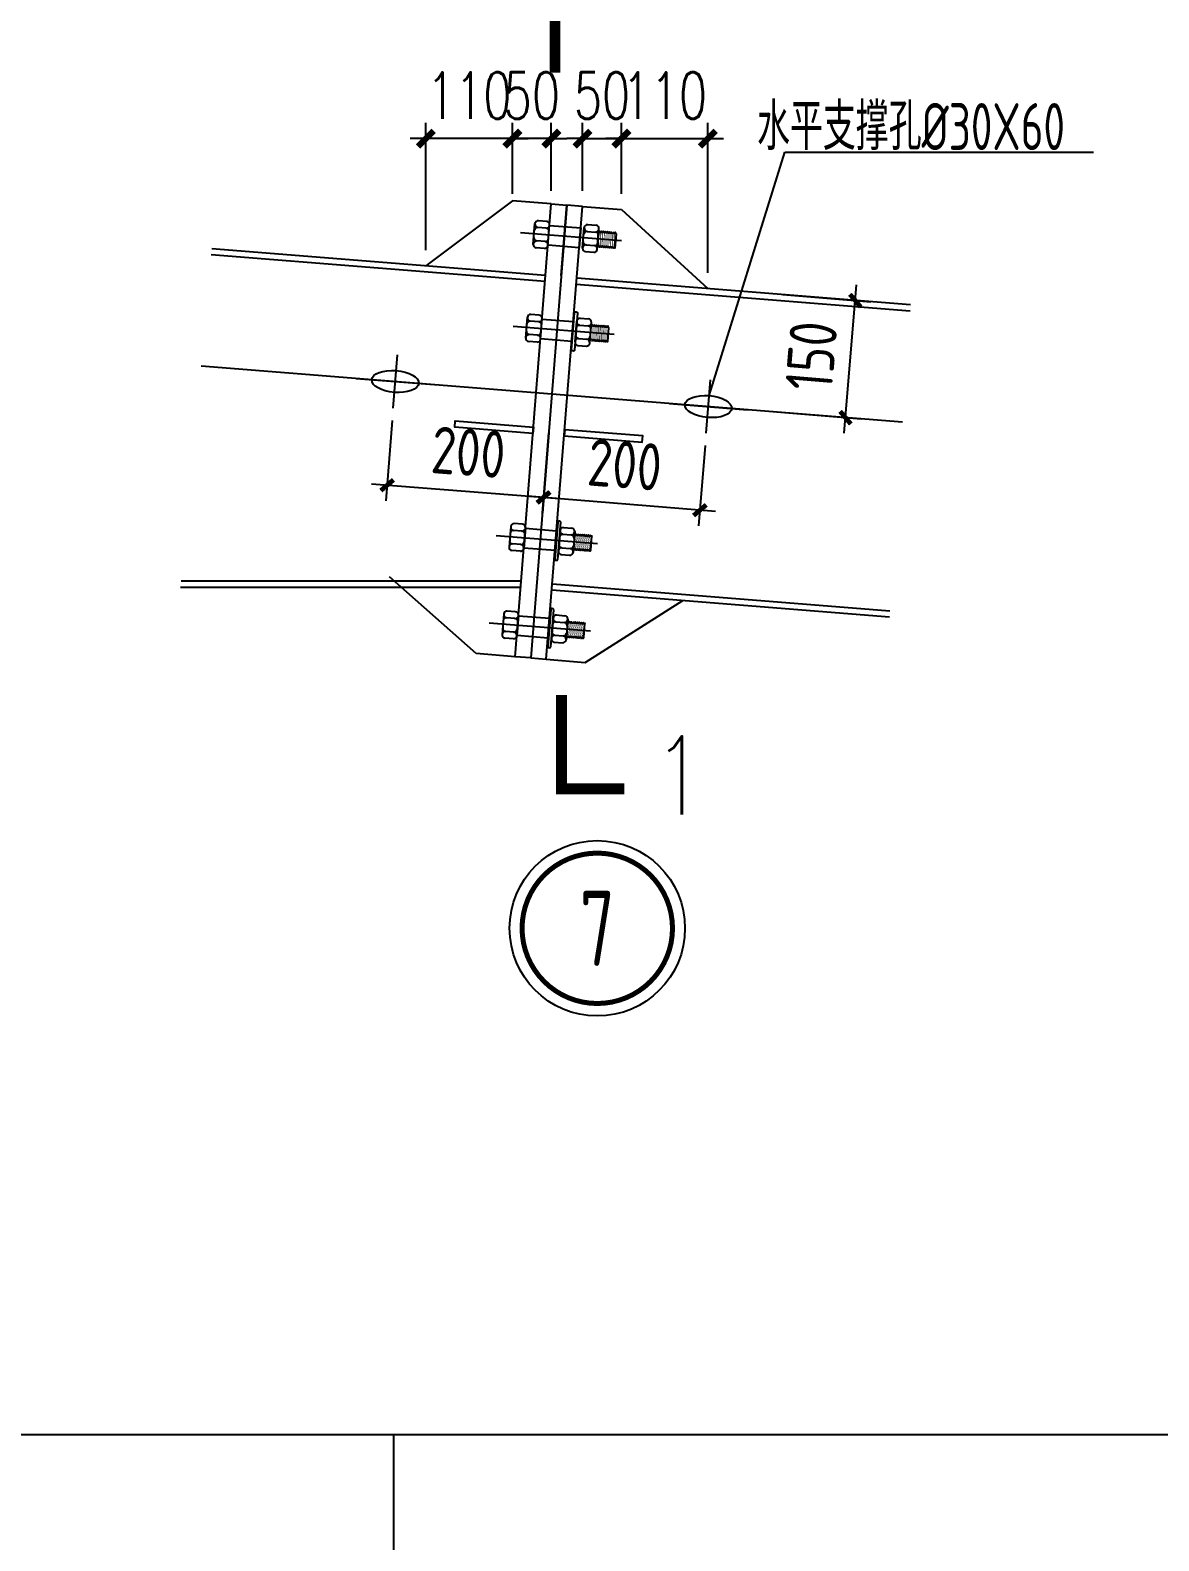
# Model space of a CAD drawing. Extents: x 180850 to 1400258, y 48356 to 327067.
# Drawn here: x 1377483 to 1384685, y 169287 to 178930 of the extents above; entities that cross this region are included whole.
import ezdxf
from ezdxf.enums import TextEntityAlignment as Align

# ---------------------------------------------------------------- set-up
doc = ezdxf.new("R2010")
doc.units = 0
doc.header["$LTSCALE"] = 1000
for name, color, linetype in [('ADIM', 3, 'Continuous'), ('AXIS', 3, 'Continuous'), ('DOTE', 1, 'Continuous'), ('GL', 150, 'Continuous'), ('PZ', 202, 'Continuous'), ('TEXT', 7, 'Continuous'), ('THIN', 7, 'Continuous')]:
    doc.layers.add(name, color=color, linetype=linetype)
doc.styles.add('_TCH_DIM_T3', font='SIMPLEX', dxfattribs={"width": 0.705882, "bigfont": 'GBCBIG'})
doc.styles.add('SIM-TSSC', font='simplex.shx', dxfattribs={"width": 0.8, "bigfont": 'tssdchn.shx'})
doc.styles.add('TSSD_Dimension', font='Tssdeng.shx', dxfattribs={"width": 0.8, "bigfont": 'hztxt.shx'})
doc.styles.add('TSSD_Norm', font='tssdeng.shx', dxfattribs={"bigfont": 'hztxt.shx'})
doc.styles.add('TSSD_Num', font='Tssdeng.shx', dxfattribs={"width": 0.7, "bigfont": 'hztxt.shx'})
doc.dimstyles.new('TCH_100_5', dxfattribs={"dimtxt": 297.5, "dimasz": 100, "dimexe": 100, "dimexo": 100, "dimgap": 126.25, "dimtad": 1, "dimdec": 0, "dimlfac": 0.2, "dimzin": 0, "dimdsep": 46, "dimtxsty": '_TCH_DIM_T3', "dimblk": 'ARCHTICK', "dimcen": 0.09, "dimclrd": 126, "dimclre": 126, "dimclrt": 7, "dimazin": 2, "dimtfac": 1, "dimtdec": 0, "dimtix": 1, "dimtmove": 2, "dimatfit": 3, "dimfxl": 1, "dimtolj": 1, "dimtzin": 0, "dimarcsym": 0})
doc.dimstyles.new('TSSD_20_100', dxfattribs={"dimtxt": 300, "dimasz": 75, "dimexe": 100, "dimexo": 250, "dimgap": 100, "dimtad": 1, "dimdec": 0, "dimlfac": 0.2, "dimzin": 0, "dimdsep": 46, "dimtxsty": 'TSSD_Dimension', "dimblk": 'ARCHTICK', "dimcen": 0, "dimdle": 100, "dimclrt": 7, "dimadec": 0, "dimazin": 0, "dimtfac": 1, "dimtdec": 0, "dimtix": 1, "dimtmove": 2, "dimatfit": 3, "dimfxl": 1, "dimtolj": 1, "dimtzin": 0, "dimarcsym": 0})

# ---------------------------------------------------------------- blocks, each defined once
blk = doc.blocks.new('_ArchTick')
at = {"color": 0, "linetype": 'ByBlock', "const_width": 0.4}
blk.add_lwpolyline([(-0.5, -0.5), (0.5, 0.5)], dxfattribs=at)
blk = doc.blocks.new('*D1861')
at = {"layer": 'AXIS', "color": 0, "lineweight": -2, "transparency": 16777216}
for p, q in [((1382285.1, 177243.1), (1382847.9, 177195.9)), ((1382677.2, 176357.2), (1382756.6, 177303.9)), ((1382222.5, 176495.7), (1382785.2, 176448.5))]:
    blk.add_line(p, q, dxfattribs=at)
at = {"layer": 'Defpoints', "color": 0, "transparency": 16777216}
for p in [(1382036, 177264), (1382748.2, 177204.2), (1381973.3, 176516.6)]:
    blk.add_point(p, dxfattribs=at)
at = {"layer": 'AXIS', "color": 0, "lineweight": -2, "transparency": 16777216, "xscale": 75, "yscale": 75, "zscale": 75}
for p, rotation in [((1382748.2, 177204.2), 85.20834249099333), ((1382685.6, 176456.9), 265.2083424909933)]:
    blk.add_blockref('_ArchTick', p, dxfattribs=dict(at, rotation=rotation))
at = {"layer": 'AXIS', "color": 7, "transparency": 16777216, "insert": (1382467.8, 176851.4), "char_height": 300, "attachment_point": 5, "rotation": 85.20834, "style": 'TSSD_Dimension'}
blk.add_mtext('\\A1;150', dxfattribs=at)
blk = doc.blocks.new('*D1862')
at = {"layer": 'AXIS', "color": 0, "lineweight": -2, "transparency": 16777216}
for p, q in [((1380791.3, 176360.3), (1380749.4, 175848.2)), ((1381790.5, 176278.6), (1381748.6, 175766.5)), ((1381856.4, 175858), (1380657.9, 175956.1))]:
    blk.add_line(p, q, dxfattribs=at)
at = {"layer": 'Defpoints', "color": 0, "transparency": 16777216}
for p in [(1380811.7, 176609.5), (1381810.9, 176527.7), (1380757.6, 175947.9)]:
    blk.add_point(p, dxfattribs=at)
at = {"layer": 'AXIS', "color": 0, "lineweight": -2, "transparency": 16777216, "xscale": 75, "yscale": 75, "zscale": 75}
for p, rotation in [((1380757.6, 175947.9), 175.3228272617146), ((1381756.8, 175866.2), 355.3228272617146)]:
    blk.add_blockref('_ArchTick', p, dxfattribs=dict(at, rotation=rotation))
at = {"layer": 'AXIS', "color": 7, "transparency": 16777216, "insert": (1381277.6, 176156.2), "char_height": 300, "attachment_point": 5, "rotation": 355.32283, "style": 'TSSD_Dimension'}
blk.add_mtext('\\A1;200', dxfattribs=at)
blk = doc.blocks.new('*D1863')
at = {"layer": 'AXIS', "color": 0, "lineweight": -2, "transparency": 16777216}
for p, q in [((1379793, 176438.4), (1379753, 175926.1)), ((1380792.2, 176360.3), (1380752.2, 175848)), ((1379661.1, 176033.6), (1380859.7, 175939.9))]:
    blk.add_line(p, q, dxfattribs=at)
at = {"layer": 'Defpoints', "color": 0, "transparency": 16777216}
for p in [(1379812.5, 176687.6), (1380811.7, 176609.5), (1380760, 175947.7)]:
    blk.add_point(p, dxfattribs=at)
at = {"layer": 'AXIS', "color": 0, "lineweight": -2, "transparency": 16777216, "xscale": 75, "yscale": 75, "zscale": 75}
for p, rotation in [((1379760.8, 176025.8), 175.5293599114196), ((1380760, 175947.7), 355.5293599114196)]:
    blk.add_blockref('_ArchTick', p, dxfattribs=dict(at, rotation=rotation))
at = {"layer": 'AXIS', "color": 7, "transparency": 16777216, "insert": (1380279.8, 176236), "char_height": 300, "attachment_point": 5, "rotation": 355.52936, "style": 'TSSD_Dimension'}
blk.add_mtext('\\A1;200', dxfattribs=at)
blk = doc.blocks.new('*D2049')
at = {"layer": 'Defpoints', "color": 0, "transparency": 16777216}
for p in [(1381256.1, 178238.3), (1381007.7, 177805.7), (1381256.1, 177785.8)]:
    blk.add_point(p, dxfattribs=at)
at = {"layer": 'GL', "color": 126, "lineweight": -2, "transparency": 16777216}
for p, q in [((1381007.7, 177905.7), (1381007.7, 178338.3)), ((1381256.1, 177885.8), (1381256.1, 178338.3)), ((1381007.7, 178238.3), (1380907.7, 178238.3)), ((1381007.7, 178238.3), (1381256.1, 178238.3)), ((1381256.1, 178238.3), (1381356.1, 178238.3))]:
    blk.add_line(p, q, dxfattribs=at)
at = {"layer": 'GL', "color": 126, "lineweight": -2, "transparency": 16777216, "xscale": 100, "yscale": 100, "zscale": 100}
blk.add_blockref('_ArchTick', (1381007.7, 178238.3), dxfattribs=at)
at = {"layer": 'GL', "color": 126, "lineweight": -2, "transparency": 16777216, "xscale": 100, "yscale": 100, "zscale": 100, "rotation": 180}
blk.add_blockref('_ArchTick', (1381256.1, 178238.3), dxfattribs=at)
at = {"layer": 'GL', "color": 7, "transparency": 16777216, "insert": (1381131.9, 178513.3), "char_height": 297.5, "attachment_point": 5, "style": '_TCH_DIM_T3'}
blk.add_mtext('\\A1;50', dxfattribs=at)
blk = doc.blocks.new('*D2050')
at = {"layer": 'Defpoints', "color": 0, "transparency": 16777216}
for p in [(1381807.6, 178238.3), (1381256.1, 177785.8), (1381807.6, 177282.2)]:
    blk.add_point(p, dxfattribs=at)
at = {"layer": 'GL', "color": 126, "lineweight": -2, "transparency": 16777216}
for p, q in [((1381256.1, 177885.8), (1381256.1, 178338.3)), ((1381807.6, 177382.2), (1381807.6, 178338.3)), ((1381256.1, 178238.3), (1381156.1, 178238.3)), ((1381256.1, 178238.3), (1381807.6, 178238.3)), ((1381807.6, 178238.3), (1381907.6, 178238.3))]:
    blk.add_line(p, q, dxfattribs=at)
at = {"layer": 'GL', "color": 126, "lineweight": -2, "transparency": 16777216, "xscale": 100, "yscale": 100, "zscale": 100}
blk.add_blockref('_ArchTick', (1381256.1, 178238.3), dxfattribs=at)
at = {"layer": 'GL', "color": 126, "lineweight": -2, "transparency": 16777216, "xscale": 100, "yscale": 100, "zscale": 100, "rotation": 180}
blk.add_blockref('_ArchTick', (1381807.6, 178238.3), dxfattribs=at)
at = {"layer": 'GL', "color": 7, "transparency": 16777216, "insert": (1381531.9, 178513.3), "char_height": 297.5, "attachment_point": 5, "style": '_TCH_DIM_T3'}
blk.add_mtext('\\A1;110', dxfattribs=at)
blk = doc.blocks.new('*D1864')
at = {"layer": 'Defpoints', "color": 0, "transparency": 16777216}
for p in [(1380559.9, 178238.3), (1380559.9, 177785.8), (1380808.4, 177805.7)]:
    blk.add_point(p, dxfattribs=at)
at = {"layer": 'GL', "color": 126, "lineweight": -2, "transparency": 16777216}
for p, q in [((1380559.9, 177885.8), (1380559.9, 178338.3)), ((1380808.4, 177905.7), (1380808.4, 178338.3)), ((1380559.9, 178238.3), (1380459.9, 178238.3)), ((1380808.4, 178238.3), (1380559.9, 178238.3)), ((1380808.4, 178238.3), (1380908.4, 178238.3))]:
    blk.add_line(p, q, dxfattribs=at)
at = {"layer": 'GL', "color": 126, "lineweight": -2, "transparency": 16777216, "xscale": 100, "yscale": 100, "zscale": 100}
blk.add_blockref('_ArchTick', (1380559.9, 178238.3), dxfattribs=at)
at = {"layer": 'GL', "color": 126, "lineweight": -2, "transparency": 16777216, "xscale": 100, "yscale": 100, "zscale": 100, "rotation": 180}
blk.add_blockref('_ArchTick', (1380808.4, 178238.3), dxfattribs=at)
at = {"layer": 'GL', "color": 7, "transparency": 16777216, "insert": (1380684.2, 178513.3), "char_height": 297.5, "attachment_point": 5, "style": '_TCH_DIM_T3'}
blk.add_mtext('\\A1;50', dxfattribs=at)
blk = doc.blocks.new('*D1865')
at = {"layer": 'Defpoints', "color": 0, "transparency": 16777216}
for p in [(1380008.4, 178238.3), (1380559.9, 177785.8), (1380008.4, 177426.2)]:
    blk.add_point(p, dxfattribs=at)
at = {"layer": 'GL', "color": 126, "lineweight": -2, "transparency": 16777216}
for p, q in [((1380008.4, 177526.2), (1380008.4, 178338.3)), ((1380559.9, 177885.8), (1380559.9, 178338.3)), ((1380008.4, 178238.3), (1379908.4, 178238.3)), ((1380559.9, 178238.3), (1380008.4, 178238.3)), ((1380559.9, 178238.3), (1380659.9, 178238.3))]:
    blk.add_line(p, q, dxfattribs=at)
at = {"layer": 'GL', "color": 126, "lineweight": -2, "transparency": 16777216, "xscale": 100, "yscale": 100, "zscale": 100}
blk.add_blockref('_ArchTick', (1380008.4, 178238.3), dxfattribs=at)
at = {"layer": 'GL', "color": 126, "lineweight": -2, "transparency": 16777216, "xscale": 100, "yscale": 100, "zscale": 100, "rotation": 180}
blk.add_blockref('_ArchTick', (1380559.9, 178238.3), dxfattribs=at)
at = {"layer": 'GL', "color": 7, "transparency": 16777216, "insert": (1380284.2, 178513.3), "char_height": 297.5, "attachment_point": 5, "style": '_TCH_DIM_T3'}
blk.add_mtext('\\A1;110', dxfattribs=at)
blk = doc.blocks.new('ts_idx2')
at = {"color": 0, "linetype": 'ByBlock', "lineweight": -2, "const_width": 0.0333}
blk.add_lwpolyline([(-0.5, 0, 1), (0.5, 0, 1)], format="xyb", close=True, dxfattribs=at)
at = {"color": 0, "linetype": 'ByBlock', "lineweight": -2}
blk.add_circle((0, 0), 0.583, dxfattribs=at)
at = {"color": 0, "linetype": 'ByBlock', "lineweight": -2, "style": 'TSSD_Num', "width": 0.7}
blk.add_attdef('A', text='', height=0.5, dxfattribs=at).set_placement((0, 0), align=Align.MIDDLE_CENTER)

msp = doc.modelspace()

# ---------------------------------------------------------------- linework, layer by layer
for p, q in [((1381256.92, 177585.1), (1380611.98, 177636.7)), ((1380693.68, 177563.37), (1380704.3, 177696.1)), ((1380775.93, 177667), (1380722.37, 177671.29)), ((1380779.38, 177710.15), (1380725.82, 177714.43)), ((1380787.1, 177555.9), (1380797.72, 177688.63)), ((1380797.37, 177684.54), (1380996.75, 177668.59)), ((1380996.75, 177668.59), (1380986.79, 177544.04)), ((1380998.33, 177649.14), (1380995.22, 177649.39)), ((1381008.26, 177538.21), (1381018.87, 177670.93)), ((1381036.95, 177646.12), (1381090.5, 177641.84)), ((1381040.4, 177689.27), (1381093.95, 177684.98)), ((1381101.67, 177530.73), (1381112.29, 177663.46)), ((1380765.57, 177537.56), (1380712.02, 177541.85)), ((1380769.03, 177580.71), (1380715.47, 177584.99)), ((1380787.41, 177559.99), (1380986.79, 177544.04)), ((1380991.44, 177562.98), (1380988.32, 177563.23)), ((1381030.04, 177559.83), (1381083.6, 177555.54)), ((1381026.59, 177516.68), (1381080.15, 177512.4)), ((1380645.84, 176965.28), (1380656.45, 177098.01)), ((1380728.08, 177068.91), (1380674.52, 177073.2)), ((1380731.53, 177112.06), (1380677.98, 177116.34)), ((1380739.25, 176957.81), (1380749.87, 177090.54)), ((1380749.52, 177086.45), (1380948.9, 177070.5)), ((1380948.9, 177070.5), (1380938.94, 176945.95)), ((1380950.48, 177051.05), (1380947.37, 177051.3)), ((1380960.41, 176940.12), (1380971.03, 177072.84)), ((1380989.1, 177048.03), (1381042.66, 177043.75)), ((1380992.55, 177091.18), (1381046.11, 177086.89)), ((1381053.82, 176932.64), (1381064.44, 177065.37)), ((1381209.07, 176987.01), (1380564.14, 177038.61)), ((1380721.18, 176982.62), (1380667.62, 176986.91)), ((1380739.56, 176961.9), (1380938.94, 176945.95)), ((1380943.59, 176964.9), (1380940.48, 176965.14)), ((1380982.2, 176961.74), (1381035.75, 176957.46)), ((1379798.87, 176517.1), (1379826.13, 176858.15)), ((1380717.73, 176939.47), (1380664.17, 176943.76)), ((1380978.74, 176918.59), (1381032.3, 176914.31)), ((1379563.29, 176707.52), (1380061.71, 176667.73)), ((1381797.28, 176357.23), (1381824.54, 176698.27)), ((1381561.7, 176547.65), (1382060.12, 176507.86)), ((1381102.22, 175651.28), (1380457.28, 175702.87)), ((1380549.6, 175762.28), (1380538.98, 175629.55)), ((1380621.22, 175733.18), (1380567.67, 175737.47)), ((1380624.68, 175776.33), (1380571.12, 175780.61)), ((1380643.01, 175754.8), (1380632.39, 175622.08)), ((1380642.67, 175750.72), (1380842.05, 175734.77)), ((1380832.08, 175610.22), (1380842.05, 175734.77)), ((1380843.62, 175715.32), (1380840.51, 175715.57)), ((1380864.17, 175737.11), (1380853.55, 175604.38)), ((1380882.24, 175712.3), (1380935.8, 175708.01)), ((1380885.69, 175755.45), (1380939.25, 175751.16)), ((1380957.58, 175729.64), (1380946.96, 175596.91)), ((1380610.87, 175603.74), (1380557.31, 175608.03)), ((1380614.32, 175646.89), (1380560.76, 175651.17)), ((1380632.7, 175626.17), (1380832.08, 175610.22)), ((1380836.73, 175629.16), (1380833.62, 175629.41)), ((1380875.34, 175626.01), (1380928.89, 175621.72)), ((1380871.88, 175582.86), (1380925.44, 175578.58)), ((1380580.02, 175218.11), (1380526.46, 175222.39)), ((1381057.56, 175093.06), (1380412.62, 175144.66)), ((1380504.94, 175204.06), (1380494.32, 175071.33)), ((1380576.57, 175174.96), (1380523.01, 175179.25)), ((1380598.35, 175196.59), (1380587.73, 175063.86)), ((1380598.01, 175192.5), (1380797.39, 175176.55)), ((1380787.42, 175052), (1380797.39, 175176.55)), ((1380798.97, 175157.1), (1380795.85, 175157.35)), ((1380819.51, 175178.89), (1380808.89, 175046.17)), ((1380837.58, 175154.08), (1380891.14, 175149.8)), ((1380841.03, 175197.23), (1380894.59, 175192.94)), ((1380912.93, 175171.42), (1380902.31, 175038.69)), ((1380566.21, 175045.53), (1380512.65, 175049.81)), ((1380569.66, 175088.67), (1380516.11, 175092.96)), ((1380588.04, 175067.95), (1380787.42, 175052)), ((1380792.07, 175070.95), (1380788.96, 175071.2)), ((1380827.23, 175024.64), (1380880.79, 175020.36)), ((1380830.68, 175067.79), (1380884.24, 175063.51))]:
    msp.add_line(p, q)
for points in [[(1381221.78, 177631.27), (1381214.45, 177539.72), (1381211.77, 177545.36), (1381208.66, 177545.61), (1381204.22, 177539.18), (1381202.67, 177539.3), (1381199.31, 177546.35), (1381196.2, 177546.6), (1381191.77, 177540.17), (1381190.21, 177540.3), (1381186.86, 177547.35), (1381183.74, 177547.6), (1381179.31, 177541.17), (1381177.76, 177541.29), (1381174.4, 177548.35), (1381171.29, 177548.6), (1381166.86, 177542.17), (1381165.3, 177542.29), (1381161.95, 177549.34), (1381158.83, 177549.59), (1381154.4, 177543.16), (1381152.85, 177543.29), (1381149.49, 177550.34), (1381146.38, 177550.59), (1381141.95, 177544.16), (1381140.39, 177544.28), (1381137.04, 177551.34), (1381133.92, 177551.59), (1381129.49, 177545.16), (1381127.94, 177545.28), (1381124.58, 177552.33), (1381121.47, 177552.58), (1381117.04, 177546.15), (1381115.48, 177546.28), (1381112.13, 177553.33), (1381109.01, 177553.58), (1381104.58, 177547.15), (1381103.03, 177547.27), (1381103, 177547.33)], [(1381221.78, 177631.27), (1381218.42, 177638.32), (1381216.87, 177638.44), (1381212.43, 177632.01), (1381209.32, 177632.26), (1381205.97, 177639.32), (1381204.41, 177639.44), (1381199.98, 177633.01), (1381196.87, 177633.26), (1381193.51, 177640.31), (1381191.96, 177640.44), (1381187.52, 177634.01), (1381184.41, 177634.26), (1381181.06, 177641.31), (1381179.5, 177641.43), (1381175.07, 177635), (1381171.95, 177635.25), (1381168.6, 177642.31), (1381167.04, 177642.43), (1381162.61, 177636), (1381159.5, 177636.25), (1381156.15, 177643.3), (1381154.59, 177643.43), (1381150.16, 177637), (1381147.04, 177637.25), (1381143.69, 177644.3), (1381142.13, 177644.42), (1381137.7, 177637.99), (1381134.59, 177638.24), (1381131.24, 177645.3), (1381129.68, 177645.42), (1381125.25, 177638.99), (1381122.13, 177639.24), (1381118.78, 177646.29), (1381117.22, 177646.42), (1381112.79, 177639.99), (1381109.68, 177640.24)], [(1381173.93, 177033.18), (1381170.58, 177040.23), (1381169.02, 177040.36), (1381164.59, 177033.93), (1381161.47, 177034.17), (1381158.12, 177041.23), (1381156.56, 177041.35), (1381152.13, 177034.92), (1381149.02, 177035.17), (1381145.67, 177042.22), (1381144.11, 177042.35), (1381139.68, 177035.92), (1381136.56, 177036.17), (1381133.21, 177043.22), (1381131.65, 177043.35), (1381127.22, 177036.91), (1381124.11, 177037.16), (1381120.75, 177044.22), (1381119.2, 177044.34), (1381114.77, 177037.91), (1381111.65, 177038.16), (1381108.3, 177045.21), (1381106.74, 177045.34), (1381102.31, 177038.91), (1381099.2, 177039.16), (1381095.84, 177046.21), (1381094.29, 177046.33), (1381089.86, 177039.9), (1381086.74, 177040.15), (1381083.39, 177047.21), (1381081.83, 177047.33), (1381077.4, 177040.9), (1381074.29, 177041.15), (1381070.93, 177048.2), (1381069.38, 177048.33), (1381064.95, 177041.9), (1381061.83, 177042.15)], [(1381173.93, 177033.18), (1381166.6, 176941.63), (1381163.92, 176947.27), (1381160.81, 176947.52), (1381156.38, 176941.09), (1381154.82, 176941.21), (1381151.47, 176948.27), (1381148.35, 176948.51), (1381143.92, 176942.08), (1381142.36, 176942.21), (1381139.01, 176949.26), (1381135.9, 176949.51), (1381131.47, 176943.08), (1381129.91, 176943.21), (1381126.56, 176950.26), (1381123.44, 176950.51), (1381119.01, 176944.08), (1381117.45, 176944.2), (1381114.1, 176951.25), (1381110.99, 176951.5), (1381106.56, 176945.07), (1381105, 176945.2), (1381101.65, 176952.25), (1381098.53, 176952.5), (1381094.1, 176946.07), (1381092.54, 176946.19), (1381089.19, 176953.25), (1381086.08, 176953.5), (1381081.65, 176947.07), (1381080.09, 176947.19), (1381076.74, 176954.24), (1381073.62, 176954.49), (1381069.19, 176948.06), (1381067.63, 176948.19), (1381064.28, 176955.24), (1381061.17, 176955.49), (1381056.74, 176949.06), (1381055.18, 176949.18), (1381055.15, 176949.24)], [(1381060.18, 175611.29), (1381067.5, 175702.84), (1381063.96, 175697.69), (1381060.84, 175697.94), (1381057.49, 175705), (1381055.93, 175705.12), (1381051.5, 175698.69), (1381048.39, 175698.94), (1381045.03, 175705.99), (1381043.48, 175706.12), (1381039.05, 175699.69), (1381035.93, 175699.94), (1381032.58, 175706.99), (1381031.02, 175707.11), (1381026.59, 175700.68), (1381023.48, 175700.93), (1381020.12, 175707.99), (1381018.57, 175708.11), (1381014.14, 175701.68), (1381011.02, 175701.93), (1381007.67, 175708.98), (1381006.11, 175709.11), (1381001.68, 175702.68), (1380998.57, 175702.93), (1380995.21, 175709.98), (1380993.66, 175710.1), (1380989.22, 175703.67), (1380986.11, 175703.92), (1380982.76, 175710.98), (1380981.2, 175711.1), (1380976.77, 175704.67), (1380973.66, 175704.92), (1380970.3, 175711.97), (1380968.75, 175712.1), (1380964.31, 175705.67), (1380961.2, 175705.92), (1380957.85, 175712.97), (1380956.29, 175713.09), (1380956.26, 175713.04)], [(1381060.18, 175611.29), (1381055.75, 175604.86), (1381054.19, 175604.98), (1381050.84, 175612.03), (1381047.72, 175612.28), (1381043.29, 175605.85), (1381041.73, 175605.98), (1381038.38, 175613.03), (1381035.27, 175613.28), (1381030.84, 175606.85), (1381029.28, 175606.97), (1381025.93, 175614.03), (1381022.81, 175614.28), (1381018.38, 175607.85), (1381016.82, 175607.97), (1381013.47, 175615.02), (1381010.36, 175615.27), (1381005.92, 175608.84), (1381004.37, 175608.97), (1381001.02, 175616.02), (1380997.9, 175616.27), (1380993.47, 175609.84), (1380991.91, 175609.96), (1380988.56, 175617.02), (1380985.45, 175617.27), (1380981.01, 175610.84), (1380979.46, 175610.96), (1380976.1, 175618.01), (1380972.99, 175618.26), (1380968.56, 175611.83), (1380967, 175611.96), (1380963.65, 175619.01), (1380960.54, 175619.26), (1380956.1, 175612.83), (1380954.55, 175612.95), (1380951.19, 175620.01), (1380948.08, 175620.26)], [(1381015.52, 175053.07), (1381022.84, 175144.62), (1381019.3, 175139.48), (1381016.18, 175139.73), (1381012.83, 175146.78), (1381011.28, 175146.9), (1381006.84, 175140.47), (1381003.73, 175140.72), (1381000.38, 175147.78), (1380998.82, 175147.9), (1380994.39, 175141.47), (1380991.27, 175141.72), (1380987.92, 175148.77), (1380986.36, 175148.9), (1380981.93, 175142.47), (1380978.82, 175142.72), (1380975.47, 175149.77), (1380973.91, 175149.89), (1380969.48, 175143.46), (1380966.36, 175143.71), (1380963.01, 175150.77), (1380961.45, 175150.89), (1380957.02, 175144.46), (1380953.91, 175144.71), (1380950.56, 175151.76), (1380949, 175151.89), (1380944.57, 175145.46), (1380941.45, 175145.71), (1380938.1, 175152.76), (1380936.54, 175152.88), (1380932.11, 175146.45), (1380929, 175146.7), (1380925.65, 175153.76), (1380924.09, 175153.88), (1380919.66, 175147.45), (1380916.54, 175147.7), (1380913.19, 175154.75), (1380911.63, 175154.88), (1380911.6, 175154.82)], [(1381015.52, 175053.07), (1381011.09, 175046.64), (1381009.53, 175046.77), (1381006.18, 175053.82), (1381003.06, 175054.07), (1380998.63, 175047.64), (1380997.08, 175047.76), (1380993.72, 175054.81), (1380990.61, 175055.06), (1380986.18, 175048.63), (1380984.62, 175048.76), (1380981.27, 175055.81), (1380978.15, 175056.06), (1380973.72, 175049.63), (1380972.17, 175049.75), (1380968.81, 175056.81), (1380965.7, 175057.06), (1380961.27, 175050.63), (1380959.71, 175050.75), (1380956.36, 175057.8), (1380953.24, 175058.05), (1380948.81, 175051.62), (1380947.26, 175051.75), (1380943.9, 175058.8), (1380940.79, 175059.05), (1380936.36, 175052.62), (1380934.8, 175052.74), (1380931.45, 175059.8), (1380928.33, 175060.05), (1380923.9, 175053.62), (1380922.34, 175053.74), (1380918.99, 175060.79), (1380915.88, 175061.04), (1380911.45, 175054.61), (1380909.89, 175054.74), (1380906.54, 175061.79), (1380903.42, 175062.04)]]:
    msp.add_lwpolyline(points)
for points, const_width in [([(1381111.24, 177640.22), (1381110.57, 177553.57)], 3.1), ([(1381118, 177646.35), (1381116.26, 177546.21)], 1.55), ([(1381123.69, 177639.11), (1381123.03, 177552.46)], 3.1), ([(1381130.46, 177645.36), (1381128.71, 177545.22)], 1.55), ([(1381136.15, 177638.12), (1381135.48, 177551.46)], 3.1), ([(1381142.91, 177644.36), (1381141.17, 177544.22)], 1.55), ([(1381148.6, 177637.12), (1381147.94, 177550.46)], 3.1), ([(1381155.37, 177643.36), (1381153.62, 177543.22)], 1.55), ([(1381161.06, 177636.12), (1381160.39, 177549.47)], 3.1), ([(1381167.82, 177642.37), (1381166.08, 177542.23)], 1.55), ([(1381173.51, 177635.13), (1381172.85, 177548.47)], 3.1), ([(1381180.28, 177641.37), (1381178.53, 177541.23)], 1.55), ([(1381185.97, 177634.13), (1381185.3, 177547.48)], 3.1), ([(1381192.73, 177640.38), (1381190.99, 177540.24)], 1.55), ([(1381198.42, 177633.14), (1381197.76, 177546.48)], 3.1), ([(1381205.19, 177639.38), (1381203.45, 177539.24)], 1.55), ([(1381210.88, 177632.14), (1381210.21, 177545.48)], 3.1), ([(1381217.64, 177638.38), (1381216.77, 177588.31)], 1.55), ([(1381070.16, 177048.26), (1381068.41, 176948.12)], 1.55), ([(1381082.61, 177047.27), (1381080.87, 176947.13)], 1.55), ([(1381095.07, 177046.27), (1381093.32, 176946.13)], 1.55), ([(1381107.52, 177045.28), (1381105.78, 176945.14)], 1.55), ([(1381063.39, 177042.13), (1381062.72, 176955.48)], 3.1), ([(1381075.84, 177041.03), (1381075.18, 176954.37)], 3.1), ([(1381088.3, 177040.03), (1381087.63, 176953.37)], 3.1), ([(1381100.75, 177039.03), (1381100.09, 176952.38)], 3.1), ([(1381113.21, 177038.04), (1381112.54, 176951.38)], 3.1), ([(1381119.98, 177044.28), (1381118.23, 176944.14)], 1.55), ([(1381125.66, 177037.04), (1381125, 176950.38)], 3.1), ([(1381132.43, 177043.28), (1381130.69, 176943.14)], 1.55), ([(1381138.12, 177036.04), (1381137.45, 176949.39)], 3.1), ([(1381144.89, 177042.29), (1381143.14, 176942.15)], 1.55), ([(1381150.58, 177035.05), (1381149.91, 176948.39)], 3.1), ([(1381157.34, 177041.29), (1381155.6, 176941.15)], 1.55), ([(1381163.03, 177034.05), (1381162.37, 176947.39)], 3.1), ([(1381169.8, 177040.29), (1381168.93, 176990.22)], 1.55), ([(1380949.62, 175620.02), (1380962.74, 175705.68)], 3.1), ([(1380955.33, 175612.89), (1380969.52, 175712.03)], 1.55), ([(1380962.09, 175619.13), (1380975.21, 175704.79)], 3.1), ([(1380967.78, 175611.89), (1380981.98, 175711.04)], 1.55), ([(1380974.55, 175618.14), (1380987.67, 175703.8)], 3.1), ([(1380980.24, 175610.9), (1380994.43, 175710.04)], 1.55), ([(1380987, 175617.14), (1381000.12, 175702.8)], 3.1), ([(1380992.69, 175609.9), (1381006.89, 175709.04)], 1.55), ([(1380999.46, 175616.14), (1381012.58, 175701.81)], 3.1), ([(1381005.15, 175608.91), (1381019.35, 175708.05)], 1.55), ([(1381011.91, 175615.15), (1381025.03, 175700.81)], 3.1), ([(1381017.6, 175607.91), (1381031.8, 175707.05)], 1.55), ([(1381024.37, 175614.15), (1381037.49, 175699.81)], 3.1), ([(1381030.06, 175606.91), (1381044.26, 175706.06)], 1.55), ([(1381036.82, 175613.16), (1381049.94, 175698.82)], 3.1), ([(1381042.51, 175605.92), (1381056.71, 175705.06)], 1.55), ([(1381049.28, 175612.16), (1381062.4, 175697.82)], 3.1), ([(1381054.97, 175604.92), (1381062.07, 175654.49)], 1.55), ([(1380904.96, 175061.8), (1380918.08, 175147.46)], 3.1), ([(1380910.67, 175054.67), (1380924.87, 175153.82)], 1.55), ([(1380917.44, 175060.92), (1380930.56, 175146.58)], 3.1), ([(1380923.12, 175053.68), (1380937.32, 175152.82)], 1.55), ([(1380929.89, 175059.92), (1380943.01, 175145.58)], 3.1), ([(1380935.58, 175052.68), (1380949.78, 175151.82)], 1.55), ([(1380942.35, 175058.92), (1380955.47, 175144.58)], 3.1), ([(1380948.03, 175051.68), (1380962.23, 175150.83)], 1.55), ([(1380954.8, 175057.93), (1380967.92, 175143.59)], 3.1), ([(1380960.49, 175050.69), (1380974.69, 175149.83)], 1.55), ([(1380967.26, 175056.93), (1380980.38, 175142.59)], 3.1), ([(1380972.94, 175049.69), (1380987.14, 175148.84)], 1.55), ([(1380979.71, 175055.94), (1380992.83, 175141.6)], 3.1), ([(1380985.4, 175048.7), (1380999.6, 175147.84)], 1.55), ([(1380992.17, 175054.94), (1381005.29, 175140.6)], 3.1), ([(1380997.85, 175047.7), (1381012.05, 175146.84)], 1.55), ([(1381004.62, 175053.94), (1381017.74, 175139.6)], 3.1), ([(1381010.31, 175046.7), (1381017.41, 175096.27)], 1.55)]:
    msp.add_lwpolyline(points, dxfattribs=dict(const_width=const_width))
for points in [[(1380937.57, 176889.65), (1380956.5, 177126.3, -0.4142136), (1380963.23, 177132.03), (1380969.46, 177131.53, -0.4142136), (1380975.18, 177124.8), (1380956.25, 176888.16, -0.4142136), (1380949.53, 176882.43), (1380943.3, 176882.92, -0.4142136)], [(1380849.64, 175790.57), (1380830.71, 175553.92, 0.4142136), (1380836.44, 175547.19), (1380842.67, 175546.69, 0.4142136), (1380849.39, 175552.42), (1380868.33, 175789.07, 0.4142136), (1380862.6, 175795.8), (1380856.37, 175796.3, 0.4142136)], [(1380804.99, 175232.35), (1380786.05, 174995.7, 0.4142136), (1380791.78, 174988.98), (1380798.01, 174988.48, 0.4142136), (1380804.74, 174994.21), (1380823.67, 175230.86, 0.4142136), (1380817.94, 175237.58), (1380811.71, 175238.08, 0.4142136)]]:
    msp.add_lwpolyline(points, format="xyb", close=True)
for centre, start, end in [((1380720.78, 177651.36), 85.426079, 175.426079), ((1380723.97, 177691.22), 175.426079, 265.426079), ((1380724.23, 177694.5), 85.426079, 175.426079), ((1380777.52, 177686.93), 265.426079, 355.426079), ((1380774.34, 177647.07), 355.426079, 85.426079), ((1380777.79, 177690.22), 355.426079, 85.426079), ((1381035.35, 177626.19), 85.426079, 175.426079), ((1381038.54, 177666.05), 175.426079, 265.426079), ((1381038.8, 177669.34), 85.426079, 175.426079), ((1381092.1, 177661.76), 265.426079, 355.426079), ((1381088.91, 177621.91), 355.426079, 85.426079), ((1381092.36, 177665.05), 355.426079, 85.426079), ((1380713.61, 177561.78), 175.426079, 265.426079), ((1380713.87, 177565.07), 85.426079, 175.426079), ((1380717.06, 177604.92), 175.426079, 265.426079), ((1380767.17, 177557.49), 265.426079, 355.426079), ((1380770.62, 177600.64), 265.426079, 355.426079), ((1380767.43, 177560.78), 355.426079, 85.426079), ((1381028.18, 177536.61), 175.426079, 265.426079), ((1381028.45, 177539.9), 85.426079, 175.426079), ((1381031.64, 177579.76), 175.426079, 265.426079), ((1381081.74, 177532.33), 265.426079, 355.426079), ((1381085.19, 177575.47), 265.426079, 355.426079), ((1381082.01, 177535.62), 355.426079, 85.426079), ((1380672.93, 177053.27), 85.426079, 175.426079), ((1380676.12, 177093.13), 175.426079, 265.426079), ((1380676.38, 177096.42), 85.426079, 175.426079), ((1380729.68, 177088.84), 265.426079, 355.426079), ((1380726.49, 177048.98), 355.426079, 85.426079), ((1380729.94, 177092.13), 355.426079, 85.426079), ((1380987.5, 177028.1), 85.426079, 175.426079), ((1380990.69, 177067.96), 175.426079, 265.426079), ((1380990.96, 177071.25), 85.426079, 175.426079), ((1381044.25, 177063.68), 265.426079, 355.426079), ((1381044.51, 177066.97), 355.426079, 85.426079), ((1380665.76, 176963.69), 175.426079, 265.426079), ((1380666.03, 176966.98), 85.426079, 175.426079), ((1380669.22, 177006.83), 175.426079, 265.426079), ((1380719.32, 176959.4), 265.426079, 355.426079), ((1380722.77, 177002.55), 265.426079, 355.426079), ((1380719.58, 176962.69), 355.426079, 85.426079), ((1380980.6, 176941.81), 85.426079, 175.426079), ((1380983.79, 176981.67), 175.426079, 265.426079), ((1381037.35, 176977.38), 265.426079, 355.426079), ((1381034.16, 176937.53), 355.426079, 85.426079), ((1381041.06, 177023.82), 355.426079, 85.426079), ((1380980.34, 176938.52), 175.426079, 265.426079), ((1381033.9, 176934.24), 265.426079, 355.426079), ((1380566.07, 175717.54), 85.426079, 175.426079), ((1380569.26, 175757.39), 175.426079, 265.426079), ((1380569.52, 175760.68), 85.426079, 175.426079), ((1380622.82, 175753.11), 265.426079, 355.426079), ((1380619.63, 175713.25), 355.426079, 85.426079), ((1380623.08, 175756.4), 355.426079, 85.426079), ((1380880.65, 175692.37), 85.426079, 175.426079), ((1380883.83, 175732.23), 175.426079, 265.426079), ((1380884.1, 175735.52), 85.426079, 175.426079), ((1380937.39, 175727.94), 265.426079, 355.426079), ((1380934.2, 175688.09), 355.426079, 85.426079), ((1380937.65, 175731.23), 355.426079, 85.426079), ((1380558.91, 175627.96), 175.426079, 265.426079), ((1380559.17, 175631.24), 85.426079, 175.426079), ((1380562.36, 175671.1), 175.426079, 265.426079), ((1380612.46, 175623.67), 265.426079, 355.426079), ((1380615.91, 175666.82), 265.426079, 355.426079), ((1380612.73, 175626.96), 355.426079, 85.426079), ((1380873.48, 175602.79), 175.426079, 265.426079), ((1380873.74, 175606.08), 85.426079, 175.426079), ((1380876.93, 175645.94), 175.426079, 265.426079), ((1380930.49, 175641.65), 265.426079, 355.426079), ((1380927.3, 175601.79), 355.426079, 85.426079), ((1380927.04, 175598.5), 265.426079, 355.426079), ((1380524.87, 175202.47), 85.426079, 175.426079), ((1380578.42, 175198.18), 355.426079, 85.426079), ((1380521.41, 175159.32), 85.426079, 175.426079), ((1380524.6, 175199.18), 175.426079, 265.426079), ((1380578.16, 175194.89), 265.426079, 355.426079), ((1380574.97, 175155.04), 355.426079, 85.426079), ((1380835.99, 175134.15), 85.426079, 175.426079), ((1380839.18, 175174.01), 175.426079, 265.426079), ((1380839.44, 175177.3), 85.426079, 175.426079), ((1380892.73, 175169.73), 265.426079, 355.426079), ((1380889.55, 175129.87), 355.426079, 85.426079), ((1380893, 175173.02), 355.426079, 85.426079), ((1380514.25, 175069.74), 175.426079, 265.426079), ((1380514.51, 175073.03), 85.426079, 175.426079), ((1380517.7, 175112.88), 175.426079, 265.426079), ((1380567.81, 175065.45), 265.426079, 355.426079), ((1380571.26, 175108.6), 265.426079, 355.426079), ((1380568.07, 175068.74), 355.426079, 85.426079), ((1380828.82, 175044.57), 175.426079, 265.426079), ((1380829.09, 175047.86), 85.426079, 175.426079), ((1380832.27, 175087.72), 175.426079, 265.426079), ((1380882.38, 175040.29), 265.426079, 355.426079), ((1380885.83, 175083.43), 265.426079, 355.426079), ((1380882.64, 175043.58), 355.426079, 85.426079)]:
    msp.add_arc(centre, 19.99, start, end)
for centre in [(1379812.5, 176687.62), (1381810.91, 176527.75)]:
    msp.add_ellipse(centre, major_axis=(149.52, -11.93), ratio=0.4666667)
at = {"layer": 'ADIM', "const_width": 70}
for points in [[(1380832.02, 178658.62), (1380832.02, 179258.62), (1381232.02, 179258.62)], [(1380873.56, 174686.72), (1380873.56, 174086.72), (1381273.56, 174086.72)]]:
    msp.add_lwpolyline(points, dxfattribs=at)
at = {"layer": 'AXIS'}
for p, q in [((1381816.49, 176597.53), (1382299.62, 178151.65)), ((1382299.62, 178151.65), (1384267.43, 178151.65)), ((1337316.94, 169965.68), (1391773.29, 169965.68)), ((1379800.5, 169965.68), (1379800.5, 158765.55))]:
    msp.add_line(p, q, dxfattribs=at)
at = {"layer": 'DOTE'}
msp.add_line((1378573.14, 176788.58), (1383050.27, 176430.41), dxfattribs=at)
at = {"layer": 'GL'}
for p, q in [((1380771.83, 177365.08), (1378642.27, 177535.45)), ((1380768.64, 177325.21), (1378638.58, 177495.62)), ((1380971.19, 177349.13), (1383100.76, 177178.77)), ((1380968.01, 177309.26), (1383098.06, 177138.86)), ((1380615.66, 175412.91), (1378445.85, 175413.35)), ((1380612.47, 175373.04), (1378442.17, 175373.52)), ((1380811.83, 175357.09), (1382966.23, 175184.74)), ((1380815.02, 175396.96), (1382968.92, 175224.65))]:
    msp.add_line(p, q, dxfattribs=at)
at = {"layer": 'PZ'}
for p, q in [((1380559.94, 177841.5), (1380008.43, 177426.16)), ((1380808.36, 177821.63), (1380559.94, 177841.5)), ((1380872.15, 177365.08), (1380908.04, 177813.65)), ((1380872.15, 177365.08), (1380908.04, 177813.65)), ((1381007.72, 177805.68), (1381256.13, 177785.8)), ((1381256.13, 177785.8), (1381807.64, 177282.22)), ((1380328.68, 174950.73), (1379774.96, 175440.04)), ((1381024.87, 174895.04), (1381648.28, 175290.18)), ((1380577.09, 174930.86), (1380328.68, 174950.73)), ((1380776.46, 174914.91), (1381024.87, 174895.04))]:
    msp.add_line(p, q, dxfattribs=at)
for points in [[(1380808.36, 177821.63), (1380908.04, 177813.65), (1380676.78, 174922.89), (1380577.09, 174930.86)], [(1381007.72, 177805.68), (1380908.04, 177813.65), (1380676.78, 174922.89), (1380776.46, 174914.91)], [(1380694.32, 176396.18), (1380691.13, 176356.31), (1380192.72, 176396.18), (1380195.91, 176436.05)], [(1380893.68, 176380.23), (1380890.49, 176340.36), (1381388.9, 176300.48), (1381392.09, 176340.36)]]:
    msp.add_lwpolyline(points, close=True, dxfattribs=at)

# ---------------------------------------------------------------- block references
at = {"layer": 'AXIS'}
ref = msp.add_blockref('ts_idx2', (1381101.83, 173197.17), dxfattribs=dict(at, xscale=960, yscale=960, zscale=960))
ref.add_attrib('1', '7', dxfattribs={"layer": 'THIN', "height": 480, "style": 'TSSD_Num', "width": 0.7}).set_placement((1381101.83, 173197.17), align=Align.MIDDLE_CENTER)

# ---------------------------------------------------------------- texts
at = {"layer": 'ADIM', "style": 'SIM-TSSC', "width": 0.8}
msp.add_text('1', height=500, dxfattribs=at).set_placement((1381624.61, 174173.08), align=Align.MIDDLE_CENTER)
at = {"layer": 'TEXT', "style": 'TSSD_Norm', "width": 0.7}
msp.add_text('水平支撑孔%%C30X60', height=300, dxfattribs=at).set_placement((1382121.5, 178165.24))

# ---------------------------------------------------------------- dimensions: what is measured, and where the dimension line sits
at = {"layer": 'AXIS'}
dim = msp.add_aligned_dim(p1=(1381973.33, 176516.57), p2=(1382035.98, 177263.95), distance=-714.75, dimstyle='TSSD_20_100', dxfattribs=at)
dim.commit()
dim.dimension.update_dxf_attribs({"geometry": '*D1861', "text_midpoint": (1382467.77, 176851.44)})
for p1, distance, picture, middle in [((1379812.5, 176687.62), -663.8, '*D1863', (1380279.85, 176236.02)), ((1381810.91, 176527.75), 663.79, '*D1862', (1381277.56, 176156.21))]:
    dim = msp.add_aligned_dim(p1=p1, p2=(1380811.7, 176609.5), distance=distance, text='200', dimstyle='TSSD_20_100', dxfattribs=at)
    dim.commit()
    dim.dimension.update_dxf_attribs({"geometry": picture, "text_midpoint": middle})
at = {"layer": 'GL'}
for base, p1, p2, picture, middle in [((1380008.43, 178238.31), (1380559.94, 177785.8), (1380008.43, 177426.16), '*D1865', (1380284.19, 178513.31)), ((1380559.94, 178238.31), (1380808.36, 177805.68), (1380559.94, 177785.8), '*D1864', (1380684.15, 178513.31))]:
    dim = msp.add_linear_dim(base=base, p1=p1, p2=p2, angle=180, dimstyle='TCH_100_5', dxfattribs=at)
    dim.commit()
    dim.dimension.update_dxf_attribs({"geometry": picture, "text_midpoint": middle})
for base, p1, p2, picture, middle in [((1381256.13, 178238.31), (1381007.72, 177805.68), (1381256.13, 177785.8), '*D2049', (1381131.92, 178513.31)), ((1381807.64, 178238.31), (1381256.13, 177785.8), (1381807.64, 177282.22), '*D2050', (1381531.88, 178513.31))]:
    dim = msp.add_linear_dim(base=base, p1=p1, p2=p2, dimstyle='TCH_100_5', dxfattribs=at)
    dim.commit()
    dim.dimension.update_dxf_attribs({"geometry": picture, "text_midpoint": middle})

doc.saveas('drawing.dxf')
